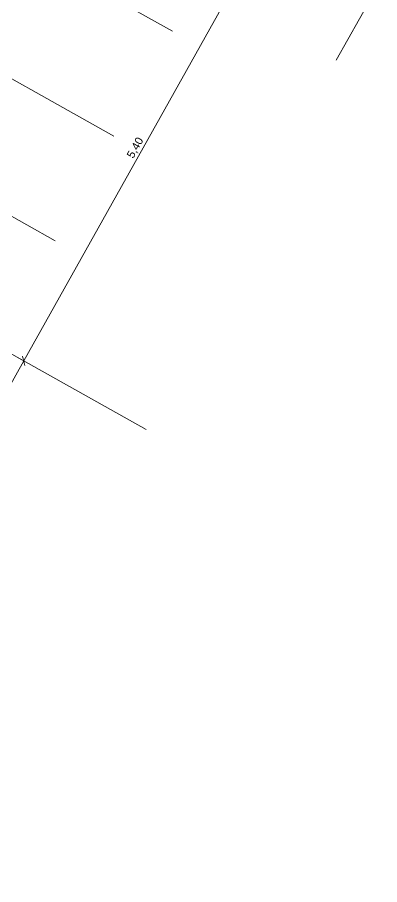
# Model space of a CAD drawing. Header units: metres. Extents: x -27.1 to 50.1, y 105.7 to 163.4.
# Drawn here: x -4.43 to -0.36, y 108.52 to 118.27 of the extents above; entities that cross this region are included whole.
import ezdxf

# ---------------------------------------------------------------- set-up
doc = ezdxf.new("R2010")
doc.units = ezdxf.units.M
doc.header["$MEASUREMENT"] = 0
doc.linetypes.add('Achse', pattern=[0.0023, 0.0015, -0.0008])
doc.linetypes.add('Strichpunktlinie', pattern=[0.006703, 0.003528, -0.001764, 0, -0.001411])
for name, color, linetype in [('00  Raster', 7, 'Continuous'), ('00  Raster Ausbau', 7, 'Continuous'), ('40  Bemaßung 1_50 Achse', 7, 'Continuous')]:
    doc.layers.add(name, color=color, linetype=linetype)
doc.styles.add('ERSTELLTER_STIL_1', font='arial.ttf')

msp = doc.modelspace()

# ---------------------------------------------------------------- linework, layer by layer
at = {"layer": '00  Raster', "color": 5, "linetype": 'Strichpunktlinie', "lineweight": 13, "ltscale": 1000}
msp.add_line((-2.9829, 113.635), (-22.5923, 124.6222), dxfattribs=at)
at = {"layer": '00  Raster Ausbau', "color": 9, "linetype": 'Achse', "lineweight": 18, "ltscale": 1000}
for p, q in [((-0.3559, 118.6563), (-0.8447, 117.7839)), ((-3.5573, 118.5993), (-2.6849, 118.1105)), ((-4.2172, 117.4215), (-5.0896, 117.9103)), ((-4.2172, 117.4215), (-3.3448, 116.9327)), ((-4.8771, 116.2438), (-4.0047, 115.755))]:
    msp.add_line(p, q, dxfattribs=at)
at = {"layer": '40  Bemaßung 1_50 Achse', "color": 7, "linetype": 'Continuous', "lineweight": 13, "ltscale": 1000}
for p, q in [((-1.7189, 119.1167), (-4.3584, 114.4057)), ((-4.3584, 114.4057), (-7.6579, 108.5171)), ((-4.4198, 114.4401), (-4.2971, 114.3714)), ((-4.344, 114.3547), (-4.3728, 114.4568))]:
    msp.add_line(p, q, dxfattribs=at)

# ---------------------------------------------------------------- texts
at = {"layer": '40  Bemaßung 1_50 Achse', "color": 7, "linetype": 'Continuous', "lineweight": 13, "insert": (-3.1129, 116.6655), "char_height": 0.09, "width": 0.239452, "attachment_point": 7, "rotation": 60.73796, "style": 'ERSTELLTER_STIL_1'}
msp.add_mtext('\\A1;{\\pql;\\fArial|b0|i0|c0|p38;5,40}', dxfattribs=at)

doc.saveas('drawing.dxf')
